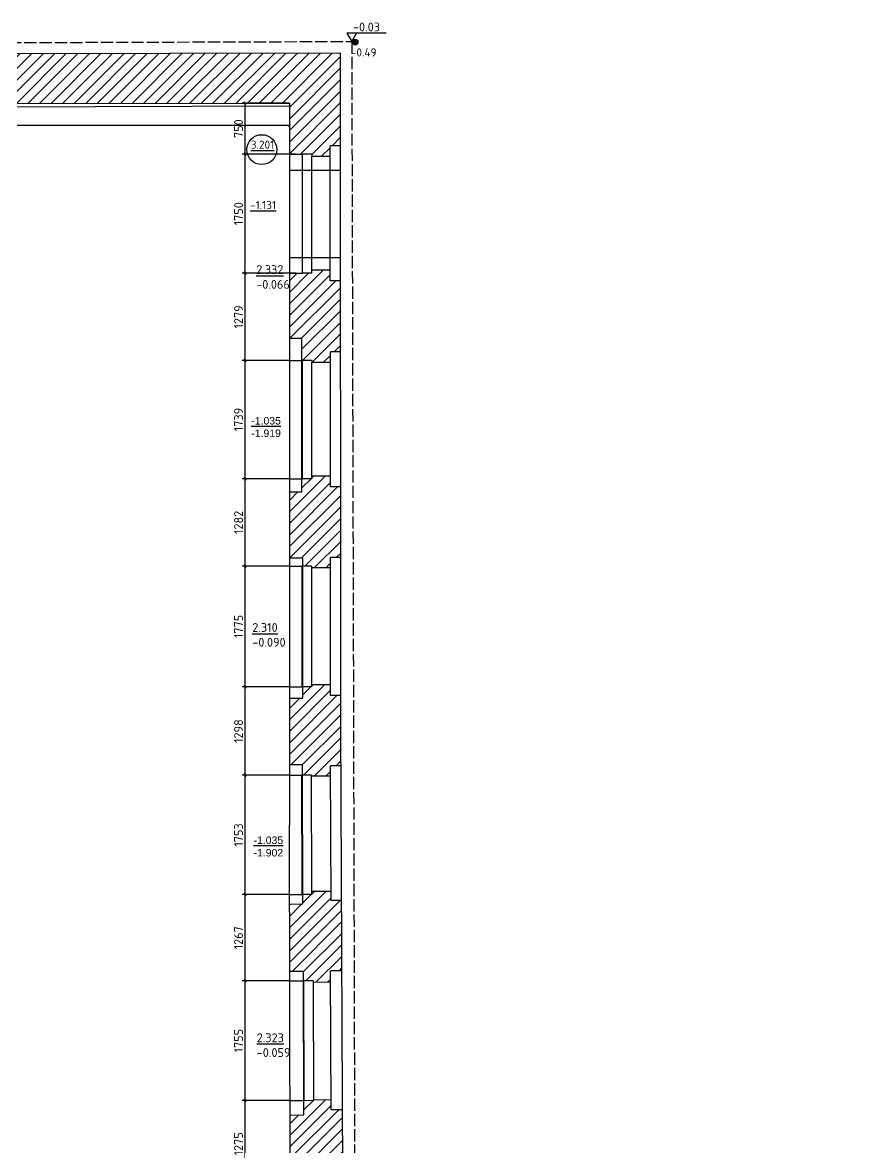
# Model space of a CAD drawing. Header units: millimetres. Extents: x 904915 to 1000606, y 1634169 to 1674089.
# Drawn here: x 939957 to 952390, y 1654665 to 1671189 of the extents above; entities that cross this region are included whole.
import ezdxf

# ---------------------------------------------------------------- set-up
doc = ezdxf.new("R2010")
doc.units = ezdxf.units.MM
doc.linetypes.add('334', pattern=[5, 4, -1])
doc.linetypes.add('ACAD_ISO02W100', pattern=[15, 12, -3])
for name, color, linetype in [('Контур', 7, 'Continuous'), ('Отметки', 7, 'Continuous'), ('Перепад', 251, 'ACAD_ISO02W100'), ('Размеры', 224, 'Continuous'), ('Рама', 121, 'Continuous'), ('Штриховка', 252, 'Continuous')]:
    doc.layers.add(name, color=color, linetype=linetype)
doc.styles.add('ISOCPEUR', font='isocpeur.ttf')
doc.styles.get("Standard").update_dxf_attribs({"font": 'arial.ttf'})
doc.dimstyles.new('GENPLAN 1000', dxfattribs={"dimscale": 10, "dimtxt": 13, "dimasz": 3, "dimexe": 4, "dimexo": 0, "dimgap": 3, "dimtad": 1, "dimdec": 0, "dimzin": 0, "dimtxsty": 'ISOCPEUR', "dimblk1": 'OBLIQUE', "dimblk2": 'OBLIQUE', "dimsah": 1, "dimcen": -1, "dimaunit": 1, "dimadec": 3, "dimazin": 0, "dimtfac": 0.75, "dimtdec": 0, "dimtix": 1, "dimtmove": 1, "dimatfit": 3, "dimfxl": 0, "dimtvp": 0.6, "dimarcsym": 0})

# ---------------------------------------------------------------- blocks, each defined once
blk = doc.blocks.new('806')
at = {"color": 0, "const_width": 0.6}
blk.add_lwpolyline([(-0.3, 0, 1), (0.3, 0, 1)], format="xyb", close=True, dxfattribs=at)
at = {"color": 0}
blk.add_circle((0, 0), 0.6, dxfattribs=at)
blk = doc.blocks.new('_Oblique')
at = {"color": 0, "linetype": 'ByBlock', "lineweight": -2}
blk.add_line((-0.5, -0.5), (0.5, 0.5), dxfattribs=at)
blk = doc.blocks.new('*D20')
at = {"layer": 'Defpoints', "color": 0, "ltscale": 0.03}
for p in [(943227, 1655357), (943891, 1655357), (943893, 1654082)]:
    blk.add_point(p, dxfattribs=at)
at = {"layer": 'Размеры', "color": 0, "lineweight": -2, "ltscale": 0.03}
for p, q in [((943891, 1655357), (943187, 1655357)), ((943227, 1654082), (943227, 1655357)), ((943893, 1654082), (943187, 1654082))]:
    blk.add_line(p, q, dxfattribs=at)
at = {"layer": 'Размеры', "color": 0, "lineweight": -2, "ltscale": 0.03, "xscale": 30, "yscale": 30, "zscale": 30}
for p, rotation in [((943227, 1655357), 90), ((943227, 1654082), 270)]:
    blk.add_blockref('_Oblique', p, dxfattribs=dict(at, rotation=rotation))
at = {"layer": 'Размеры', "color": 0, "ltscale": 0.03, "insert": (943132, 1654719), "char_height": 130, "attachment_point": 5, "rotation": 90, "style": 'ISOCPEUR'}
blk.add_mtext('1275', dxfattribs=at)
blk = doc.blocks.new('*D21')
at = {"layer": 'Defpoints', "color": 0, "ltscale": 0.03}
for p in [(943227, 1657112), (943886, 1657112), (943891, 1655357)]:
    blk.add_point(p, dxfattribs=at)
at = {"layer": 'Размеры', "color": 0, "lineweight": -2, "ltscale": 0.03}
for p, q in [((943886, 1657112), (943187, 1657112)), ((943227, 1655357), (943227, 1657112)), ((943891, 1655357), (943187, 1655357))]:
    blk.add_line(p, q, dxfattribs=at)
at = {"layer": 'Размеры', "color": 0, "lineweight": -2, "ltscale": 0.03, "xscale": 30, "yscale": 30, "zscale": 30}
for p, rotation in [((943227, 1657112), 90), ((943227, 1655357), 270)]:
    blk.add_blockref('_Oblique', p, dxfattribs=dict(at, rotation=rotation))
at = {"layer": 'Размеры', "color": 0, "ltscale": 0.03, "insert": (943132, 1656234), "char_height": 130, "attachment_point": 5, "rotation": 90, "style": 'ISOCPEUR'}
blk.add_mtext('1755', dxfattribs=at)
blk = doc.blocks.new('*D22')
at = {"layer": 'Defpoints', "color": 0, "ltscale": 0.03}
for p in [(943227, 1658379), (943883, 1658379), (943886, 1657112)]:
    blk.add_point(p, dxfattribs=at)
at = {"layer": 'Размеры', "color": 0, "lineweight": -2, "ltscale": 0.03}
for p, q in [((943883, 1658379), (943187, 1658379)), ((943227, 1657112), (943227, 1658379)), ((943886, 1657112), (943187, 1657112))]:
    blk.add_line(p, q, dxfattribs=at)
at = {"layer": 'Размеры', "color": 0, "lineweight": -2, "ltscale": 0.03, "xscale": 30, "yscale": 30, "zscale": 30}
for p, rotation in [((943227, 1658379), 90), ((943227, 1657112), 270)]:
    blk.add_blockref('_Oblique', p, dxfattribs=dict(at, rotation=rotation))
at = {"layer": 'Размеры', "color": 0, "ltscale": 0.03, "insert": (943132, 1657745), "char_height": 130, "attachment_point": 5, "rotation": 90, "style": 'ISOCPEUR'}
blk.add_mtext('1267', dxfattribs=at)
blk = doc.blocks.new('*D23')
at = {"layer": 'Defpoints', "color": 0, "ltscale": 0.03}
for p in [(943227, 1660132), (943881, 1660132), (943883, 1658379)]:
    blk.add_point(p, dxfattribs=at)
at = {"layer": 'Размеры', "color": 0, "lineweight": -2, "ltscale": 0.03}
for p, q in [((943881, 1660132), (943187, 1660132)), ((943227, 1658379), (943227, 1660132)), ((943883, 1658379), (943187, 1658379))]:
    blk.add_line(p, q, dxfattribs=at)
at = {"layer": 'Размеры', "color": 0, "lineweight": -2, "ltscale": 0.03, "xscale": 30, "yscale": 30, "zscale": 30}
for p, rotation in [((943227, 1660132), 90), ((943227, 1658379), 270)]:
    blk.add_blockref('_Oblique', p, dxfattribs=dict(at, rotation=rotation))
at = {"layer": 'Размеры', "color": 0, "ltscale": 0.03, "insert": (943132, 1659255), "char_height": 130, "attachment_point": 5, "rotation": 90, "style": 'ISOCPEUR'}
blk.add_mtext('1753', dxfattribs=at)
blk = doc.blocks.new('*D24')
at = {"layer": 'Defpoints', "color": 0, "ltscale": 0.03}
for p in [(943227, 1661430), (943881, 1661430), (943881, 1660132)]:
    blk.add_point(p, dxfattribs=at)
at = {"layer": 'Размеры', "color": 0, "lineweight": -2, "ltscale": 0.03}
for p, q in [((943881, 1661430), (943187, 1661430)), ((943227, 1660132), (943227, 1661430)), ((943881, 1660132), (943187, 1660132))]:
    blk.add_line(p, q, dxfattribs=at)
at = {"layer": 'Размеры', "color": 0, "lineweight": -2, "ltscale": 0.03, "xscale": 30, "yscale": 30, "zscale": 30}
for p, rotation in [((943227, 1661430), 90), ((943227, 1660132), 270)]:
    blk.add_blockref('_Oblique', p, dxfattribs=dict(at, rotation=rotation))
at = {"layer": 'Размеры', "color": 0, "ltscale": 0.03, "insert": (943132, 1660781), "char_height": 130, "attachment_point": 5, "rotation": 90, "style": 'ISOCPEUR'}
blk.add_mtext('1298', dxfattribs=at)
blk = doc.blocks.new('*D25')
at = {"layer": 'Defpoints', "color": 0, "ltscale": 0.03}
for p in [(943227, 1663205), (943881, 1663205), (943881, 1661430)]:
    blk.add_point(p, dxfattribs=at)
at = {"layer": 'Размеры', "color": 0, "lineweight": -2, "ltscale": 0.03}
for p, q in [((943881, 1663205), (943187, 1663205)), ((943227, 1661430), (943227, 1663205)), ((943881, 1661430), (943187, 1661430))]:
    blk.add_line(p, q, dxfattribs=at)
at = {"layer": 'Размеры', "color": 0, "lineweight": -2, "ltscale": 0.03, "xscale": 30, "yscale": 30, "zscale": 30}
for p, rotation in [((943227, 1663205), 90), ((943227, 1661430), 270)]:
    blk.add_blockref('_Oblique', p, dxfattribs=dict(at, rotation=rotation))
at = {"layer": 'Размеры', "color": 0, "ltscale": 0.03, "insert": (943132, 1662318), "char_height": 130, "attachment_point": 5, "rotation": 90, "style": 'ISOCPEUR'}
blk.add_mtext('1775', dxfattribs=at)
blk = doc.blocks.new('*D26')
at = {"layer": 'Defpoints', "color": 0, "ltscale": 0.03}
for p in [(943227, 1664487), (943882, 1664487), (943881, 1663205)]:
    blk.add_point(p, dxfattribs=at)
at = {"layer": 'Размеры', "color": 0, "lineweight": -2, "ltscale": 0.03}
for p, q in [((943882, 1664487), (943187, 1664487)), ((943227, 1663205), (943227, 1664487)), ((943881, 1663205), (943187, 1663205))]:
    blk.add_line(p, q, dxfattribs=at)
at = {"layer": 'Размеры', "color": 0, "lineweight": -2, "ltscale": 0.03, "xscale": 30, "yscale": 30, "zscale": 30}
for p, rotation in [((943227, 1664487), 90), ((943227, 1663205), 270)]:
    blk.add_blockref('_Oblique', p, dxfattribs=dict(at, rotation=rotation))
at = {"layer": 'Размеры', "color": 0, "ltscale": 0.03, "insert": (943132, 1663846), "char_height": 130, "attachment_point": 5, "rotation": 90, "style": 'ISOCPEUR'}
blk.add_mtext('1282', dxfattribs=at)
blk = doc.blocks.new('*D27')
at = {"layer": 'Defpoints', "color": 0, "ltscale": 0.03}
for p in [(943227, 1666226), (943882, 1666226), (943882, 1664487)]:
    blk.add_point(p, dxfattribs=at)
at = {"layer": 'Размеры', "color": 0, "lineweight": -2, "ltscale": 0.03}
for p, q in [((943882, 1666226), (943187, 1666226)), ((943227, 1664487), (943227, 1666226)), ((943882, 1664487), (943187, 1664487))]:
    blk.add_line(p, q, dxfattribs=at)
at = {"layer": 'Размеры', "color": 0, "lineweight": -2, "ltscale": 0.03, "xscale": 30, "yscale": 30, "zscale": 30}
for p, rotation in [((943227, 1666226), 90), ((943227, 1664487), 270)]:
    blk.add_blockref('_Oblique', p, dxfattribs=dict(at, rotation=rotation))
at = {"layer": 'Размеры', "color": 0, "ltscale": 0.03, "insert": (943132, 1665357), "char_height": 130, "attachment_point": 5, "rotation": 90, "style": 'ISOCPEUR'}
blk.add_mtext('1739', dxfattribs=at)
blk = doc.blocks.new('*D28')
at = {"layer": 'Defpoints', "color": 0, "ltscale": 0.03}
for p in [(943227, 1667505), (943976, 1667505), (943882, 1666226)]:
    blk.add_point(p, dxfattribs=at)
at = {"layer": 'Размеры', "color": 0, "lineweight": -2, "ltscale": 0.03}
for p, q in [((943976, 1667505), (943187, 1667505)), ((943227, 1666226), (943227, 1667505)), ((943882, 1666226), (943187, 1666226))]:
    blk.add_line(p, q, dxfattribs=at)
at = {"layer": 'Размеры', "color": 0, "lineweight": -2, "ltscale": 0.03, "xscale": 30, "yscale": 30, "zscale": 30}
for p, rotation in [((943227, 1667505), 90), ((943227, 1666226), 270)]:
    blk.add_blockref('_Oblique', p, dxfattribs=dict(at, rotation=rotation))
at = {"layer": 'Размеры', "color": 0, "ltscale": 0.03, "insert": (943132, 1666865), "char_height": 130, "attachment_point": 5, "rotation": 90, "style": 'ISOCPEUR'}
blk.add_mtext('1279', dxfattribs=at)
blk = doc.blocks.new('*D29')
at = {"layer": 'Defpoints', "color": 0, "ltscale": 0.03}
for p in [(943227, 1669255), (943976, 1669255), (943976, 1667505)]:
    blk.add_point(p, dxfattribs=at)
at = {"layer": 'Размеры', "color": 0, "lineweight": -2, "ltscale": 0.03}
for p, q in [((943976, 1669255), (943187, 1669255)), ((943227, 1667505), (943227, 1669255)), ((943976, 1667505), (943187, 1667505))]:
    blk.add_line(p, q, dxfattribs=at)
at = {"layer": 'Размеры', "color": 0, "lineweight": -2, "ltscale": 0.03, "xscale": 30, "yscale": 30, "zscale": 30}
for p, rotation in [((943227, 1669255), 90), ((943227, 1667505), 270)]:
    blk.add_blockref('_Oblique', p, dxfattribs=dict(at, rotation=rotation))
at = {"layer": 'Размеры', "color": 0, "ltscale": 0.03, "insert": (943132, 1668380), "char_height": 130, "attachment_point": 5, "rotation": 90, "style": 'ISOCPEUR'}
blk.add_mtext('1750', dxfattribs=at)
blk = doc.blocks.new('*D30')
at = {"layer": 'Defpoints', "color": 0, "ltscale": 0.03}
for p in [(943227, 1670004), (943882, 1670004), (943976, 1669255)]:
    blk.add_point(p, dxfattribs=at)
at = {"layer": 'Размеры', "color": 0, "lineweight": -2, "ltscale": 0.03}
for p, q in [((943882, 1670004), (943187, 1670004)), ((943227, 1669255), (943227, 1670004)), ((943976, 1669255), (943187, 1669255))]:
    blk.add_line(p, q, dxfattribs=at)
at = {"layer": 'Размеры', "color": 0, "lineweight": -2, "ltscale": 0.03, "xscale": 30, "yscale": 30, "zscale": 30}
for p, rotation in [((943227, 1670004), 90), ((943227, 1669255), 270)]:
    blk.add_blockref('_Oblique', p, dxfattribs=dict(at, rotation=rotation))
at = {"layer": 'Размеры', "color": 0, "ltscale": 0.03, "insert": (943132, 1669630), "char_height": 130, "attachment_point": 5, "rotation": 90, "style": 'ISOCPEUR'}
blk.add_mtext('750', dxfattribs=at)
blk = doc.blocks.new('*D31')
at = {"layer": 'Defpoints', "color": 0, "ltscale": 0.03}
for p in [(932164, 1669986), (943882, 1670004), (932164, 1669676)]:
    blk.add_point(p, dxfattribs=at)
at = {"layer": 'Размеры', "color": 0, "lineweight": -2, "ltscale": 0.03}
for p, q in [((932164, 1669986), (932164, 1669636)), ((943882, 1670004), (943882, 1669636)), ((943882, 1669676), (932164, 1669676))]:
    blk.add_line(p, q, dxfattribs=at)
at = {"layer": 'Размеры', "color": 0, "lineweight": -2, "ltscale": 0.03, "xscale": 30, "yscale": 30, "zscale": 30, "rotation": 180}
blk.add_blockref('_Oblique', (932164, 1669676), dxfattribs=at)
at = {"layer": 'Размеры', "color": 0, "lineweight": -2, "ltscale": 0.03, "xscale": 30, "yscale": 30, "zscale": 30}
blk.add_blockref('_Oblique', (943882, 1669676), dxfattribs=at)
at = {"layer": 'Размеры', "color": 0, "ltscale": 0.03, "insert": (938023, 1669771), "char_height": 130, "attachment_point": 5, "style": 'ISOCPEUR'}
blk.add_mtext('11718', dxfattribs=at)

msp = doc.modelspace()

# ---------------------------------------------------------------- hatches: boundary and pattern name
at = {"layer": 'Штриховка', "ltscale": 0.03}
h = msp.add_hatch(dxfattribs=at)
h.set_pattern_fill('_USER', color=256, scale=120, angle=45, pattern_type=0)
h.set_pattern_definition([(45, (939769.27, 1645632.96), (-84.8528, 84.8528), [])])
h.paths.add_polyline_path([(939862.1, 1645865.3), (939717.3, 1645866.2), (939716.4, 1645515.2), (939572.8, 1645516), (939573.1, 1645259.6), (939858.5, 1645259.9)], flags=17)
h.paths.add_polyline_path([(967898.5, 1669251.9), (967748.5, 1669254.9), (967737, 1668677), (967887, 1668674)], flags=17)
h.paths.add_polyline_path([(959721.2, 1670070.1), (960600.3, 1670071.2), (960599.8, 1670501.5), (960599.2, 1670954.9), (958956.6, 1670954.7), (959002.6, 1662727), (958908.9, 1662725), (958909, 1662520.4), (959728.4, 1662541.9), (959725.6, 1663653.4), (960845.1, 1663649), (960849, 1664244.1), (959728.5, 1664251.4)])
h.paths.add_polyline_path([(953047.4, 1647661.3), (953309, 1647664), (953307.3, 1647830.1), (953304.3, 1648110.6), (951642.4, 1648114.7), (951716, 1642822.9), (952533.5, 1642743.7), (952532.8, 1642909), (953481.3, 1642912), (953480.8, 1643074.2), (952537.1, 1643071.2), (952524.9, 1647221.1), (953052, 1647226.6)], flags=17)
h.paths.add_polyline_path([(944956.8, 1645799), (943919.8, 1645788.6), (943920.1, 1645262.1), (939858.5, 1645259.9), (939573.1, 1645259.6), (939573.1, 1645244.2), (934568.3, 1645252.9), (934568.3, 1645253.2), (934278.3, 1645254), (932110.1, 1645254), (932109.8, 1645787.9), (931143.7, 1645778.5), (931152.5, 1644829.1), (929740.1, 1644827.8), (929759.1, 1646190.3), (927061.9, 1646219.9), (927061.4, 1646069.9), (929607, 1646042), (929588, 1644677.6), (931153.9, 1644679.1), (931157.1, 1644329.1), (931593.9, 1644329.6), (931614, 1644169.6), (931653.7, 1644489.6), (931673.9, 1644329.6), (932110.6, 1644330.1), (932110.2, 1644955.7), (943920.3, 1644962.1), (943920.6, 1644397.3), (944407.8, 1644403.1), (944429.7, 1644243.4), (944465.9, 1644563.8), (944487.8, 1644404.1), (944974.9, 1644409.9), (944971, 1644709.9), (946047, 1644722.8), (946060.4, 1646106), (948397.6, 1646107.4), (948397.2, 1646257.4), (945911.9, 1646255.9), (945898.9, 1644921), (944968.4, 1644909.8)])
h.paths.add_polyline_path([(941747.9, 1647720.4), (935723.9, 1647718.2), (935724, 1647401.1), (939570.7, 1647430.7), (939571, 1647159), (939720.5, 1647158.1), (939719.7, 1646853.6), (939599.7, 1646838.9), (939839.6, 1646808.3), (939719.6, 1646793.6), (939718.8, 1646489.1), (939571.8, 1646490), (939572, 1646278), (939718.3, 1646277.1), (939717.4, 1645926.2), (939597.4, 1645911.4), (939862.2, 1645877.7), (939871.4, 1647396.6), (941748.7, 1647400.9)])
h.paths.add_polyline_path([(934907, 1647717.9), (934688, 1647717.9), (933884, 1647717.6), (933886.9, 1647392.8), (934284.4, 1647396.3), (934278.3, 1645254), (934568.3, 1645253.2), (934574.5, 1647392.3), (934909.5, 1647394.8)])
h.paths.add_polyline_path([(932129.4, 1649034.8), (931923.5, 1649035.1), (931923.9, 1649266.2), (931788.1, 1649266.4), (931788.1, 1649293.2), (931494.6, 1649293.9), (931494.2, 1649135.2), (931345.5, 1649135.6), (931342.9, 1648092.4), (923885.6, 1648105.6), (923881.9, 1647831.4), (923721.7, 1647813.5), (924041.1, 1647769.2), (923880.8, 1647751.4), (923877.2, 1647477.1), (924177.2, 1647477.1), (924138.3, 1644589.7), (927056.3, 1644558.9), (927057.3, 1644859), (924442.4, 1644886.5), (924477.2, 1647477.1), (931128.7, 1647397.5), (931130.8, 1647163.4), (932109, 1647173), (932108.9, 1647376.8), (932568, 1647380.9), (932565, 1647717.1), (932127.3, 1647716.9)])
h.paths.add_polyline_path([(950486.2, 1648117.6), (944691.4, 1648132), (944686.6, 1649180.5), (944528.4, 1649179.8), (944527.7, 1649323.4), (944245.8, 1649322.1), (944245.9, 1649301.6), (944073, 1649301.2), (944073.5, 1649109.4), (943905.2, 1649109), (943908.4, 1647721.2), (943261, 1647720.9), (943261.7, 1647404.3), (943918.9, 1647405.7), (943919.1, 1647096.6), (944939.3, 1647138), (944935.8, 1647403.5), (949029.6, 1647409.4), (950272.6, 1647401.6), (950272.6, 1646130.9), (950392.6, 1646115.9), (950272.6, 1646100.9), (950272.6, 1644831.4), (948400.6, 1644827), (948401.3, 1644527), (950083.4, 1644531), (950116.4, 1639995.2), (951661, 1639989.6), (951661, 1639460.8), (955617.4, 1639500.6), (962461.1, 1639567.9), (962455.8, 1636178), (962155.8, 1636178), (962155.1, 1635728.5), (962315.1, 1635708.3), (962155.1, 1635688.5), (962154.4, 1635279.1), (969661.4, 1635263.1), (969653.3, 1636911.1), (969342.9, 1636912.5), (968746.2, 1636915.1), (968742.8, 1636143.6), (967545.7, 1636148.5), (967554.4, 1641372.6), (967284, 1641372.7), (967283.9, 1641196.6), (967396.8, 1641195.5), (967399.1, 1637608.9), (967078, 1637609.2), (967077.8, 1637359.2), (967399.1, 1637358.9), (967399.1, 1636178), (966361, 1636178), (966361, 1636455), (966111, 1636455), (966111, 1636178), (963002.7, 1636178), (963006.5, 1640478), (962468.8, 1640472.7), (962472.1, 1640136.2), (959955, 1640116.1), (959955, 1641762), (959802, 1641762), (959802, 1641699), (959401.4, 1641699), (959356, 1640111.4), (955859.3, 1640105.6), (955861.6, 1641747), (955722, 1641747), (955722, 1641685), (955316.4, 1641685), (955333, 1639913), (953838.8, 1639848.2), (953835.2, 1640084.9), (952545, 1640065.2), (952537.7, 1641768.8), (951730.6, 1641771.1), (951746.3, 1640645.3), (950540.6, 1640652.7)])
h.paths.add_polyline_path([(944673.1, 1652178.2), (944526.8, 1652177.5), (944526.1, 1652342), (944239.1, 1652340.7), (944238.8, 1652288.7), (944081.7, 1652288.3), (944082, 1652146.3), (943898, 1652145.9), (943900.2, 1651218), (944068.5, 1651218.4), (944069, 1651034.4), (944101.8, 1651034.4), (944241.8, 1651034.8), (944241.9, 1650997.5), (944520.2, 1650998.8), (944519.5, 1651139.9), (944677.7, 1651140.6)])
h.paths.add_polyline_path([(944659.3, 1655219.7), (944494.9, 1655219), (944494.2, 1655363), (944231.6, 1655361.9), (944231.6, 1655357.7), (944091.4, 1655357.4), (944091.9, 1655142.4), (943891, 1655141.9), (943892.9, 1654328), (944076.9, 1654328.4), (944077.5, 1654082.4), (944234.6, 1654082.7), (944234.7, 1654030.5), (944518.5, 1654031.8), (944517.8, 1654178.3), (944664, 1654179)])
h.paths.add_polyline_path([(944645.4, 1658294.4), (944491, 1658293.7), (944490.4, 1658426.8), (944206.7, 1658425.5), (944206.8, 1658379.7), (944077.2, 1658379.4), (944077.5, 1658241.4), (943883.7, 1658241), (943886, 1657254), (944087, 1657254.4), (944087.3, 1657112.4), (944227.5, 1657112.7), (944227.6, 1657090.6), (944486.4, 1657091.8), (944485.6, 1657261), (944650, 1657261.7)])
h.paths.add_polyline_path([(944633.8, 1660848.8), (944633.7, 1661302.1), (944485.7, 1661302.1), (944485.7, 1661461.5), (944204.2, 1661461.5), (944204.2, 1661430), (944073, 1661430), (944073, 1661265), (943881.2, 1661265), (943881.1, 1660290.9), (944072.7, 1660291.4), (944073, 1660132.4), (944202.7, 1660132.7), (944202.8, 1660120.1), (944482.7, 1660121.3), (944482, 1660272), (944636.4, 1660272.7)])
h.paths.add_polyline_path([(944633.4, 1664368.1), (944482.8, 1664368.1), (944482.8, 1664523.8), (944209.9, 1664523.8), (944209.9, 1664487), (944064, 1664487), (944064, 1664294), (943881.5, 1664294), (943881.4, 1663327), (944073.2, 1663327), (944073.2, 1663205), (944204.4, 1663205), (944204.4, 1663176.6), (944485.5, 1663176.6), (944485.5, 1663329.3), (944633.5, 1663329.3)])
h.paths.add_polyline_path([(944633.1, 1667394.5), (944477.8, 1667394.5), (944477.8, 1667551.3), (944210.3, 1667551.3), (944210.3, 1667505), (944070.3, 1667505), (943881.8, 1667505), (943881.7, 1666551), (944064.2, 1666551), (944064.2, 1666226), (944210.1, 1666226), (944210.1, 1666193.3), (944482.6, 1666193.3), (944482.6, 1666351.3), (944633.2, 1666351.3)])
h.paths.add_polyline_path([(944632.7, 1670737.4), (933630.3, 1670719.9), (933632.7, 1669988.5), (943882.1, 1670004.5), (943882, 1669255), (944070.4, 1669255), (944210.4, 1669255), (944210.4, 1669219), (944477.6, 1669219), (944477.6, 1669378.8), (944632.8, 1669378.8)])
h.paths.add_polyline_path([(932703.5, 1670718.4), (931347.7, 1670716.2), (931349.7, 1669370.6), (931502.4, 1669370.8), (931502.6, 1669191), (931790.8, 1669191.4), (931790.9, 1669244.1), (931930.9, 1669244.1), (932162.5, 1669243.8), (932163.7, 1669986.2), (932705.9, 1669987)])
h.paths.add_polyline_path([(932159.7, 1667508.9), (931928.1, 1667509.3), (931788.1, 1667509.6), (931788.1, 1667541.2), (931505.1, 1667540.8), (931505.3, 1667399.2), (931352.6, 1667399), (931354.2, 1666341.7), (931523.2, 1666341.9), (931523.4, 1666160.1), (931785.9, 1666160.5), (931786, 1666222.5), (931926, 1666222.3), (931981.8, 1666222.2), (931981.9, 1666273.3), (932157.6, 1666273)])
h.paths.add_polyline_path([(932154.1, 1664134.1), (931978.4, 1664134.4), (931979, 1664493.2), (931923.2, 1664493.3), (931783.2, 1664493.5), (931783.2, 1664539.3), (931525.8, 1664538.9), (931526, 1664383.6), (931357, 1664383.4), (931358.6, 1663301.6), (931525, 1663301.8), (931525.2, 1663154.9), (931809.9, 1663155.3), (931810, 1663182.4), (931976.8, 1663182.1), (931976.9, 1663194.3), (932152.6, 1663194)])
h.paths.add_polyline_path([(932149, 1661019), (931973.3, 1661019.3), (931974, 1661450.3), (931947.1, 1661450.3), (931807.1, 1661450.5), (931807.2, 1661485.4), (931527.7, 1661485), (931527.9, 1661337.7), (931361.5, 1661337.5), (931363.1, 1660268), (931516.6, 1660268.2), (931516.8, 1660102.1), (931789.8, 1660102.5), (931789.9, 1660126.5), (931929.9, 1660126.3), (932147.6, 1660125.9)])
h.paths.add_polyline_path([(932143.9, 1657865), (931963.1, 1657865.3), (931964, 1658400.3), (931927, 1658400.3), (931787, 1658400.6), (931787.1, 1658436.1), (931519.2, 1658435.7), (931519.5, 1658275.3), (931366, 1658275.1), (931367, 1657612.2), (931366, 1657213.6), (931521, 1657213.2), (931520.6, 1657073.8), (931784.9, 1657073.1), (931784.9, 1657090.5), (931945.7, 1657090.3), (931945.8, 1657183.3), (932142.8, 1657183)])
h.paths.add_polyline_path([(932139.2, 1655001), (931942.2, 1655001.3), (931942.8, 1655353.2), (931922, 1655353.3), (931782, 1655353.3), (931782.1, 1655366.1), (931516.3, 1655366.7), (931515.9, 1655215.6), (931360.9, 1655216), (931358.3, 1654172.5), (931510, 1654172.1), (931509.6, 1654017.4), (931795.8, 1654016.7), (931795.9, 1654036.5), (931935.9, 1654036.3), (931969.7, 1654036.2), (931969.9, 1654151.3), (932137.8, 1654151)])
h.paths.add_polyline_path([(932134.4, 1652068), (931966.5, 1652068.3), (931966.9, 1652310.1), (931933, 1652310.2), (931793, 1652308.6), (931505.3, 1652309.3), (931505, 1652175.8), (931353.2, 1652176.2), (931350.5, 1651112.8), (931499.2, 1651112.4), (931498.8, 1650973.5), (931790.9, 1650972.8), (931790.9, 1650999.5), (931926.8, 1650999.3), (931927, 1651125.3), (932132.8, 1651125)])
h.paths.add_polyline_path([(960333.3, 1647937.6), (961315, 1647929), (961315, 1647846.3), (962027.7, 1647840), (962022.5, 1647245.2), (962441.3, 1647241.6), (962438.8, 1642931.6), (961667.1, 1642932.5), (961667.3, 1642787.2), (962445.8, 1642788.4), (962449.9, 1642374), (962998.7, 1642379.5), (962995.7, 1642556.1), (967112.8, 1642504.1), (967117.8, 1642902.1), (962981.3, 1642953.7), (962970.6, 1647238), (966973.7, 1647210.3), (966959.5, 1648041.4), (962846.2, 1648068.6), (962852.6, 1650308), (962290.3, 1650309.5), (962284.4, 1648065), (959904.8, 1648083.6), (959800.1, 1652965.9), (959269.6, 1652954.6), (959044.4, 1652949.7), (959061.6, 1648096.2), (954502.4, 1648107.6), (954505.2, 1647842.7), (954506.9, 1647676.6), (954745.6, 1647679.1), (954750.2, 1647244.4), (955288.4, 1647250.1), (955293.1, 1643079.9), (954363, 1643077), (954363.5, 1642914.8), (955304.8, 1642917.8), (955306.5, 1642744), (955724, 1642744), (955724, 1642682), (955862.9, 1642682), (955863.1, 1642813.5), (957224.7, 1642810.3), (957225.1, 1642947.4), (955852.4, 1642950.6), (955847.6, 1647274.2), (959438.3, 1647271.7), (959416.1, 1642942.4), (958119.3, 1642945.4), (958119, 1642808.3), (959433.1, 1642805.2), (959431.1, 1642735), (959803, 1642735), (959803, 1642659), (959957.9, 1642659), (959958.3, 1642784.8), (960773, 1642785.9), (960773.1, 1642933.5), (959949.4, 1642934.4), (959974.6, 1647263.2), (960327.3, 1647260.1)])
h.paths.add_polyline_path([(966452.6, 1641373), (963016, 1641374), (963015.6, 1641395.3), (962459.7, 1641385.8), (962463.6, 1640992.6), (963006.9, 1640998), (963007.1, 1641238.2), (966452.5, 1641204.7)], flags=17)
h.paths.add_polyline_path([(969641.7, 1639274.2), (969362.9, 1639275.5), (968756.5, 1639278.1), (968751.6, 1638147.9), (969348.3, 1638145.3), (969647.2, 1638144)], flags=17)
h.paths.add_polyline_path([(969614.1, 1644901.4), (969720.5, 1644900.2), (969709, 1645492.7), (968768.4, 1645497.1), (968765.6, 1642881.5), (968251, 1642888), (968246, 1642489.8), (968770.6, 1642483.2), (968761.9, 1640511), (969368.3, 1640508.3), (969635.6, 1640507.1)])
h.paths.add_polyline_path([(969355.7, 1670956.2), (961595, 1670955.1), (961595.6, 1670502.8), (961596.1, 1670072.4), (964099.4, 1670075.6), (964080.7, 1667732.6), (964412.9, 1667733.9), (964412.2, 1667937.9), (964282.4, 1667937.4), (964299.4, 1670075.8), (967765, 1670080.2), (967762.8, 1669971.3), (967912.8, 1669968.3), (967915, 1670080.2), (968620.7, 1670080.2), (968620.7, 1667950.5), (967872.5, 1667950.5), (967876.3, 1668140.7), (967726.4, 1668143.7), (967722.5, 1667950.4), (965333.7, 1667941.4), (965334.5, 1667737.4), (968620.7, 1667749.8), (968637.7, 1664193.3), (961712.9, 1664238.5), (961710.6, 1663645.6), (962247.4, 1663643.5), (962251.2, 1662293.7), (962850.1, 1662295.3), (962846.3, 1663638), (968632.7, 1663590.8), (968686.8, 1655955.5), (962868.1, 1656006.9), (962852.6, 1661416.8), (962253.6, 1661415.2), (962257.5, 1659994.6), (961579.4, 1659980.3), (961582.8, 1659806.5), (962267.6, 1659820), (962275.7, 1655887.9), (959738.9, 1655882.7), (959728.4, 1659770.1), (960715, 1659789.5), (960711.6, 1659962), (959734.7, 1659941.4), (959730.8, 1661541.8), (958909.7, 1661563.1), (958912.6, 1657742.3), (959027.5, 1657741.5), (959040.6, 1654041.2), (959246.2, 1654045.7), (959776.7, 1654057), (959744.4, 1655561.9), (962304.3, 1655548.9), (962299.7, 1653824.7), (962862.6, 1653823.1), (962867.9, 1655694.4), (968730.2, 1655638.5), (968722.6, 1648029.8), (967950.7, 1648034.9), (967949, 1647780.4), (968184.6, 1647769.6), (968129.2, 1647202.3), (968770.2, 1647197.9), (968769.4, 1646527.9), (969689.7, 1646485.6), (969659.3, 1648055), (969518.2, 1648054.8), (969514.3, 1650781), (969450.9, 1650781), (969419, 1655374.3), (969388.2, 1663662.6)])

# ---------------------------------------------------------------- linework, layer by layer
at = {"layer": 'Контур', "ltscale": 15}
for p, q in [((944632.7, 1670737.4), (931347.7, 1670716.2)), ((944633.8, 1660848.8), (944632.7, 1670737.4)), ((943882.1, 1669961), (932163.6, 1669922.6)), ((932163.7, 1669986.2), (943882.1, 1670004.5)), ((943882.1, 1670004.5), (943881, 1659401)), ((944632.8, 1669378.8), (944477.6, 1669378.8)), ((944477.8, 1667394.5), (944477.6, 1669378.8)), ((943882, 1669255), (944070.4, 1669255)), ((944210.4, 1669255), (944070.4, 1669255)), ((944210.4, 1669255), (944210.4, 1669219)), ((944477.6, 1669219), (944210.4, 1669219)), ((943882, 1669022), (944632.9, 1669021.9)), ((943881.9, 1667739), (944633, 1667738.9)), ((943881.8, 1667505), (944070.3, 1667505)), ((944210.3, 1667505), (944070.3, 1667505)), ((944477.8, 1667551.3), (944210.3, 1667551.3)), ((944210.3, 1667505), (944210.3, 1667551.3)), ((944633.1, 1667394.5), (944477.8, 1667394.5)), ((944633.2, 1666351.3), (944482.6, 1666351.3)), ((944482.8, 1664368.1), (944482.6, 1666351.3)), ((943881.7, 1666226), (944070.1, 1666226)), ((944210.1, 1666226), (944070.1, 1666226)), ((944210.1, 1666226), (944210.1, 1666193.3)), ((944482.6, 1666193.3), (944210.1, 1666193.3)), ((943881.5, 1664487), (944069.9, 1664487)), ((944209.9, 1664487), (944069.9, 1664487)), ((944482.8, 1664523.8), (944209.9, 1664523.8)), ((944209.9, 1664487), (944209.9, 1664523.8)), ((944633.4, 1664368.1), (944482.8, 1664368.1)), ((944633.5, 1663329.3), (944485.5, 1663329.3)), ((944485.7, 1661302.1), (944485.5, 1663329.3)), ((943881.4, 1663205), (944064.4, 1663205)), ((944204.4, 1663205), (944064.4, 1663205)), ((944204.4, 1663205), (944204.4, 1663176.6)), ((944485.5, 1663176.6), (944204.4, 1663176.6)), ((943881.2, 1661430), (944064.2, 1661430)), ((944204.2, 1661430), (944064.2, 1661430)), ((944485.7, 1661461.5), (944204.2, 1661461.5)), ((944204.2, 1661430), (944204.2, 1661461.5)), ((944633.7, 1661302.1), (944485.7, 1661302.1)), ((944691.4, 1648132), (944633.8, 1660848.8)), ((944636.4, 1660272.7), (944482, 1660272)), ((944491, 1658293.7), (944482, 1660272)), ((943881.1, 1660131.9), (944062.7, 1660132.4)), ((944202.7, 1660132.7), (944062.7, 1660132.4)), ((944202.7, 1660132.7), (944202.8, 1660120.1)), ((944482.7, 1660121.3), (944202.8, 1660120.1)), ((943908.4, 1647721.2), (943881, 1659401)), ((943883.4, 1658378.9), (944066.8, 1658379.3)), ((944206.8, 1658379.7), (944066.8, 1658379.3)), ((944490.4, 1658426.8), (944206.7, 1658425.5)), ((944206.8, 1658379.7), (944206.7, 1658425.5)), ((944645.4, 1658294.4), (944491, 1658293.7)), ((944650, 1657261.7), (944485.6, 1657261)), ((944494.9, 1655219), (944485.6, 1657261)), ((943886.4, 1657111.9), (944087.5, 1657112.4)), ((944227.5, 1657112.7), (944087.5, 1657112.4)), ((944227.5, 1657112.7), (944227.6, 1657090.6)), ((944486.4, 1657091.8), (944227.6, 1657090.6)), ((943890.5, 1655356.9), (944091.6, 1655357.4)), ((944091.6, 1655357.4), (944231.6, 1655357.7)), ((944494.2, 1655363), (944231.6, 1655361.9)), ((944231.6, 1655357.7), (944231.6, 1655361.9)), ((944659.3, 1655219.7), (944494.9, 1655219))]:
    msp.add_line(p, q, dxfattribs=at)
at = {"layer": 'Контур', "color": 32, "ltscale": 15}
for p, q in [((943881.7, 1666551), (944064.2, 1666551)), ((944064, 1664294), (944064.2, 1666551)), ((943881.5, 1664294), (944064, 1664294)), ((943881.4, 1663327), (944073.2, 1663327)), ((944073.2, 1663327), (944073, 1661265)), ((943881.2, 1661265), (944073, 1661265)), ((943878.9, 1660290.9), (944072.7, 1660291.4)), ((944077.5, 1658241.4), (944072.7, 1660291.4)), ((943883.7, 1658241), (944077.5, 1658241.4)), ((943886, 1657254), (944087, 1657254.4)), ((944091.9, 1655142.4), (944087, 1657254.4)), ((943891, 1655141.9), (944091.9, 1655142.4))]:
    msp.add_line(p, q, dxfattribs=at)
at = {"layer": 'Отметки', "color": 0}
msp.add_lwpolyline([(945299.4, 1671031.1), (944865, 1671031.1), (944725.3, 1671031.1), (944795.1, 1670910.2), (944865, 1671031.1)], dxfattribs=at)
at = {"layer": 'Отметки', "ltscale": 0.03}
msp.add_circle((943474, 1669321.1, 3201), 220, dxfattribs=at)
at = {"layer": 'Перепад', "linetype": '334', "ltscale": 45}
for p, q in [((931207.4, 1670866.3), (944795.1, 1670910.2)), ((944795.1, 1670910.2), (944854.3, 1648131.6))]:
    msp.add_line(p, q, dxfattribs=at)
at = {"layer": 'Рама', "ltscale": 0.03}
for p, q in [((944070.3, 1667505), (944070.4, 1669255)), ((944210.3, 1667551.3), (944210.4, 1669219)), ((944069.9, 1664487), (944070.1, 1666226)), ((944209.9, 1664523.8), (944210.1, 1666193.3)), ((944064.4, 1663205), (944064.2, 1661430)), ((944204.4, 1663176.6), (944204.2, 1661461.5)), ((944066.8, 1658379.3), (944062.7, 1660132.4)), ((944206.7, 1658425.5), (944202.8, 1660120.1)), ((944087.5, 1657112.4), (944091.6, 1655357.4)), ((944227.6, 1657090.6), (944231.6, 1655361.9))]:
    msp.add_line(p, q, dxfattribs=at)

# ---------------------------------------------------------------- block references
at = {"layer": 'Отметки', "xscale": 69.99999999999984, "yscale": 69.99999999999984, "zscale": 69.99999999999984}
msp.add_blockref('806', (944845.4, 1670898.4), dxfattribs=at)

# ---------------------------------------------------------------- texts
at = {"layer": 'Отметки', "style": 'ISOCPEUR'}
msp.add_text('-0.03', height=130, rotation=360, dxfattribs=at).set_placement((944814, 1671058.3, 88.6))
at = {"layer": 'Отметки', "ltscale": 0.03, "style": 'ISOCPEUR'}
for s, p in [('-0.49', (944782.4, 1670689.5, -488.4)), ('%%u3.201', (943311.8, 1669333.6, 3201)), ('%%u-1.131', (943301.3, 1668447.5, -1131))]:
    msp.add_text(s, height=120, dxfattribs=at).set_placement(p)
at = {"layer": 'Отметки', "ltscale": 0.03, "char_height": 130, "width": 585, "attachment_point": 1, "style": 'ISOCPEUR'}
for s, insert in [('\\L2.332\\l\\P-0.066', (943391.6, 1667624.1)), ('\\L2.310\\l\\P-0.090', (943334.3, 1662367.5)), ('\\L2.323\\l\\P-0.059', (943399.6, 1656341.4))]:
    msp.add_mtext(s, dxfattribs=dict(at, insert=insert))
at = {"layer": 'Отметки', "color": 32, "ltscale": 0.03, "char_height": 110, "width": 543.697, "attachment_point": 1}
for s, insert in [('\\L-1.035\\l\\P-1.919', (943318.9, 1665394)), ('\\L-1.035\\l\\P-1.902', (943352, 1659232.9))]:
    msp.add_mtext(s, dxfattribs=dict(at, insert=insert))

# ---------------------------------------------------------------- dimensions: what is measured, and where the dimension line sits
at = {"layer": 'Размеры', "ltscale": 0.03}
dim = msp.add_linear_dim(base=(932163.7, 1669676.2), p1=(943882.1, 1670004.5), p2=(932163.7, 1669986.2), dimstyle='GENPLAN 1000', dxfattribs=at)
dim.commit()
dim.dimension.update_dxf_attribs({"geometry": '*D31', "text_midpoint": (938022.9, 1669771.2)})
for base, p1, p2, picture, middle in [((943226.8893, 1670004.4953), (943976.0487, 1669254.9949), (943882.1021, 1670004.4953), '*D30', (943131.8893, 1669629.7451)), ((943226.9, 1669255), (943976, 1667505), (943976, 1669255), '*D29', (943131.9, 1668380)), ((943226.9, 1667505), (943881.7, 1666226), (943976, 1667505), '*D28', (943131.9, 1666865.5)), ((943226.9, 1666226), (943881.5, 1664487), (943881.7, 1666226), '*D27', (943131.9, 1665356.5)), ((943226.9, 1664487), (943881.4, 1663205), (943881.5, 1664487), '*D26', (943131.9, 1663846)), ((943226.9, 1663205), (943881.2, 1661430), (943881.4, 1663205), '*D25', (943131.9, 1662317.5)), ((943226.9, 1661430), (943881.1, 1660131.9), (943881.2, 1661430), '*D24', (943131.9, 1660781)), ((943226.9, 1660131.9), (943883.4, 1658378.9), (943881.1, 1660131.9), '*D23', (943131.9, 1659255.4)), ((943226.9, 1658378.9), (943886.4, 1657111.9), (943883.4, 1658378.9), '*D22', (943131.9, 1657745.4)), ((943226.9, 1657111.9), (943890.5, 1655356.9), (943886.4, 1657111.9), '*D21', (943131.9, 1656234.4)), ((943226.9, 1655356.9), (943893.5, 1654081.9), (943890.5, 1655356.9), '*D20', (943131.9, 1654719.4))]:
    dim = msp.add_linear_dim(base=base, p1=p1, p2=p2, angle=90, dimstyle='GENPLAN 1000', dxfattribs=at)
    dim.commit()
    dim.dimension.update_dxf_attribs({"geometry": picture, "text_midpoint": middle})

doc.saveas('drawing.dxf')
